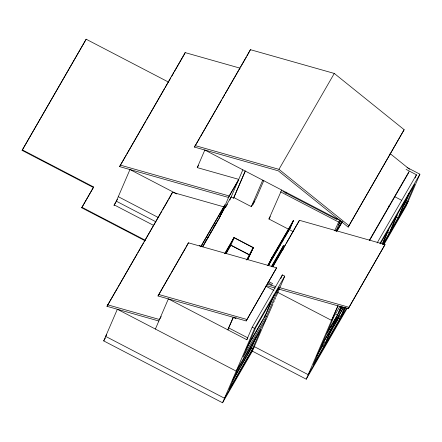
<?xml version="1.0" encoding="UTF-8"?>
<svg xmlns="http://www.w3.org/2000/svg" width="442" height="442" viewBox="0 0 442 442"><rect width="100%" height="100%" fill="white"/><g stroke="black" fill="none" stroke-linecap="round" stroke-linejoin="round"><path stroke-width="0.66" d="M144.595 240.509L81.704 207.773L93.411 187.491L22.1 150.368L86.162 39.222L168.446 82.052M86.162 39.222L22.1 150.368M81.704 207.773L93.627 186.988L22.315 149.866M93.411 187.491L93.627 186.988M238.094 180.872L228.514 197.469L119.594 166.606L185.154 52.609L240.023 68.156M117.395 199.359L113.986 205.392L116.539 200.966M184.723 53.615L185.154 52.609M158.844 321.008L106.975 306.317L172.535 192.32L224.403 207.016L222 211.182M265.996 319.483L252.36 351.141L222.564 402.778L103.715 340.909L117.351 309.256L236.199 371.12L267.056 317.638L268.095 315.229M172.535 192.32L168.794 199.182M194.447 147.081L250.432 49.681L334.285 73.438L404.143 129.694L348.163 227.094L278.305 170.833L194.447 147.081L199.95 137.55M221.088 214.713L229.166 195.961L238.741 179.364L197.248 167.606L204.823 150.02L339.517 220.133M250.432 49.681L247.034 55.952M157.993 295.963L188.436 242.818L276.615 267.802L246.166 320.942L157.993 295.963L170.319 274.598M188.436 242.818L186.076 247.293M155.38 329.052L168.363 298.902L246.807 339.732L247.868 337.887L229.006 328.069M219.287 218.243L224.713 205.077L219.287 218.243L202.801 246.813M229.868 199.966L242.851 169.816M219.486 217.193L231.166 196.95L233.547 198.187L245.233 171.054M233.547 198.187L245.316 171.071M232.917 240.023L234 237.509L253.216 247.509L247.636 259.476M233.901 197.574L251.332 206.646L262.747 180.143M263.868 180.452L256.299 198.044L251.332 206.646M247.829 259.581L253.321 247.769L234.111 237.768M288.278 229.078L268.929 219.005L281.642 190.088M233.531 317.135L227.79 329.831L233.199 317.273L235.575 318.505L236.111 317.588M270.051 261.857L271.946 257.459L293.422 220.685L290.179 228.221L268.697 264.996M268.896 265.101L272.139 257.564L293.422 220.685M246.166 320.942L276.615 267.802M290.25 227.486L293.228 220.58M271.775 266.614L282.095 248.73L283.394 245.719L284.604 246.349M246.807 339.732L252.216 327.168L282.366 274.918L284.742 276.156L276.239 296.328M278.46 289.002L348.208 308.759L385.037 244.553L299.455 220.309L286.399 243.31M222.564 402.778L254.592 328.406L284.742 276.156M280.742 278.687L282.366 274.918M251.57 347.152L246.896 355.572M252.117 345.887L255.111 338.931M265.095 315.754L274.057 294.936M256.399 336.506L251.227 348.517L232.293 381.33M274.526 294.411L265.294 315.853L246.012 349.268M252.415 349.136L260.852 329.539L237.442 370.109L229.006 389.706L252.415 349.136L250.631 348.208M266.482 316.472L279.25 286.825L255.841 327.395L243.072 357.042L266.482 316.472L264.697 315.544M268.355 314.627L272.979 303.897M273.521 302.637L274.338 300.742M274.88 299.483L275.692 297.588M334.666 230.768L339.484 220.188M335.914 231.216L340.544 220.459M348.163 227.094L404.143 129.694M252.36 351.141L306.24 379.186L337.837 305.82M338.08 305.881L331.561 320.395L277.267 292.134M323.969 346.169L331.76 328.08L321.119 346.522L313.328 364.611L323.969 346.169L322.185 345.241M332.406 326.572L336.738 316.522L326.097 334.964L321.765 345.014L332.406 326.572L331.218 325.953M339.937 306.256L334.102 316.373L326.743 333.456L337.384 315.013L340.926 306.787M341.174 306.842L338.45 313.168L342.174 306.715M343.655 307.461L332.82 326.235L325.03 344.324L339.931 318.511L344.766 307.278M345.025 307.306L340.992 316.665L343.125 312.975L345.539 307.361M348.208 308.759L385.037 244.553M382.247 244.067L388.159 230.343L380.352 243.868M382.507 244.095L389.22 228.497L397.026 214.978L389.236 233.067L382.789 244.238M415.099 177.949L416.458 174.794L406.065 169.385M398.104 217.702L405.894 199.607L398.087 213.132L390.297 231.221L398.104 217.702L396.91 217.083M405.529 201.734L409.314 192.944M404.375 204.977L409.784 192.419M406.971 202.331L414.762 184.242L406.955 197.767L399.165 215.856L406.971 202.331L405.778 201.712M407.06 167.501L419.9 174.187L406.264 205.845L383.844 244.697M246.708 259.874L253.216 247.509M246.907 259.979L253.321 247.769M267.775 265.399L272.139 257.564L267.974 265.498M119.594 166.606L126.119 155.297M126.804 154.109L146.037 120.776M146.727 119.589L164.584 88.638M165.269 87.45L170.767 77.925M171.452 76.737L173.855 72.571M174.546 71.377L184.502 54.117M200.635 136.363L215.414 110.749M216.099 109.561L221.602 100.03M222.287 98.837L224.691 94.665M225.381 93.477L240.161 67.864M240.846 66.676L246.343 57.145M106.975 306.317L117.279 288.46M117.964 287.267L137.197 253.94M137.887 252.752L143.379 243.227M144.07 242.034L161.927 211.088M162.612 209.895L168.109 200.375M197.248 167.606L198.624 165.225M106.688 334.611L105.66 336.39L224.514 398.253L254.31 346.622L308.184 374.667L346.777 307.792M103.715 340.909L105.434 337.937M171.004 273.41L185.391 248.481M201.016 246.139L224.713 205.077M200.872 246.84L224.912 205.182M161.208 316.527L159.49 319.505L107.627 304.809M221.343 212.701L223.757 208.525M202.657 246.365L203.342 245.172M204.37 243.387L205.06 242.194M205.745 241.006L206.431 239.813M207.464 238.028L208.149 236.84M210.558 232.669L211.243 231.481M213.646 227.315L215.707 223.74M202.602 246.708L204.663 243.139M205.353 241.945L218.746 218.735M225.42 207.674L227.475 204.116M224.691 253.636L234 237.509M252.796 204.873L253.481 203.685M254.167 202.497L254.852 201.309M224.89 253.741L234.199 237.614L230.862 245.304L249.282 254.896M225.928 253.41L230.752 245.05L249.376 254.741M226.127 253.515L230.951 245.15M195.099 145.573L278.952 169.33L334.285 73.438M268.929 219.005L270.289 216.652M285.803 193.325L286.482 192.154M269.04 264.404L270.073 262.62M270.758 261.426L280.714 244.177M281.399 242.989L283.803 238.824M284.488 237.636L288.604 230.497M289.295 229.304L290.179 228.221M271.355 266.581L283.394 245.719M272.576 266.885L299.455 220.309M272.963 266.598L285.714 244.503M247.194 346.777L250.636 340.81M251.321 339.616L263.029 319.334M263.719 318.141L264.752 316.35M233.127 379.44L235.188 375.86M235.879 374.667L240.012 367.506M240.697 366.313L246.205 356.766M337.473 218.326L336.787 219.508L282.908 191.463M339.257 222.939L340.638 220.552M338.423 224.834L340.837 220.652M336.528 230.796L341.638 221.945M336.478 231.652L342.318 221.525M337.202 230.779L342.357 221.845M388.689 206.491L389.369 205.32M369.534 239.978L409.06 171.485M369.656 240.338L408.839 172.441M377.131 242.945L416.458 174.794M342.202 307.052L337.798 314.676L333.472 324.726L343.627 307.124M379.866 243.564L419.9 174.187M317.422 354.39L319.13 351.423M319.815 350.235L322.212 346.08M329.063 334.213L329.749 333.025M330.434 331.837L332.832 327.682M333.517 326.5L334.202 325.312M334.887 324.124L338.655 317.594M316.245 356.871L324.809 342.031M328.235 336.097L340.218 315.323M383.534 244.095L408.215 201.32M306.24 379.186L347.285 308.057M120.241 165.098L229.166 195.961M267.255 284.134L275.88 286.576M279.863 287.703L348.86 307.256M266.587 285.637L275.233 288.085M158.639 294.455L246.818 319.439M394.38 196.519L401.717 200.337M388.043 232.448L389.236 233.067M280.615 191.867L338.456 221.978M289.488 229.707L293.112 231.591M176.894 193.977L129.965 169.546L116.334 201.204L155.855 221.779M282.095 248.73L283.305 249.36M118.279 196.679L158.507 217.619M336.196 314.395L337.384 315.013M338.147 317.583L339.931 318.511M199.226 245.42L201.602 246.658M268.487 281.477L272.747 283.692M267.83 282.731L272.09 284.946M114.202 204.889L153.324 225.254M265.675 286.101L273.979 290.422M81.919 207.27L145.424 240.326M252.216 327.168L254.592 328.406M390.048 153.54L409.563 169.275M278.952 169.33L348.81 225.586"/></g></svg>
